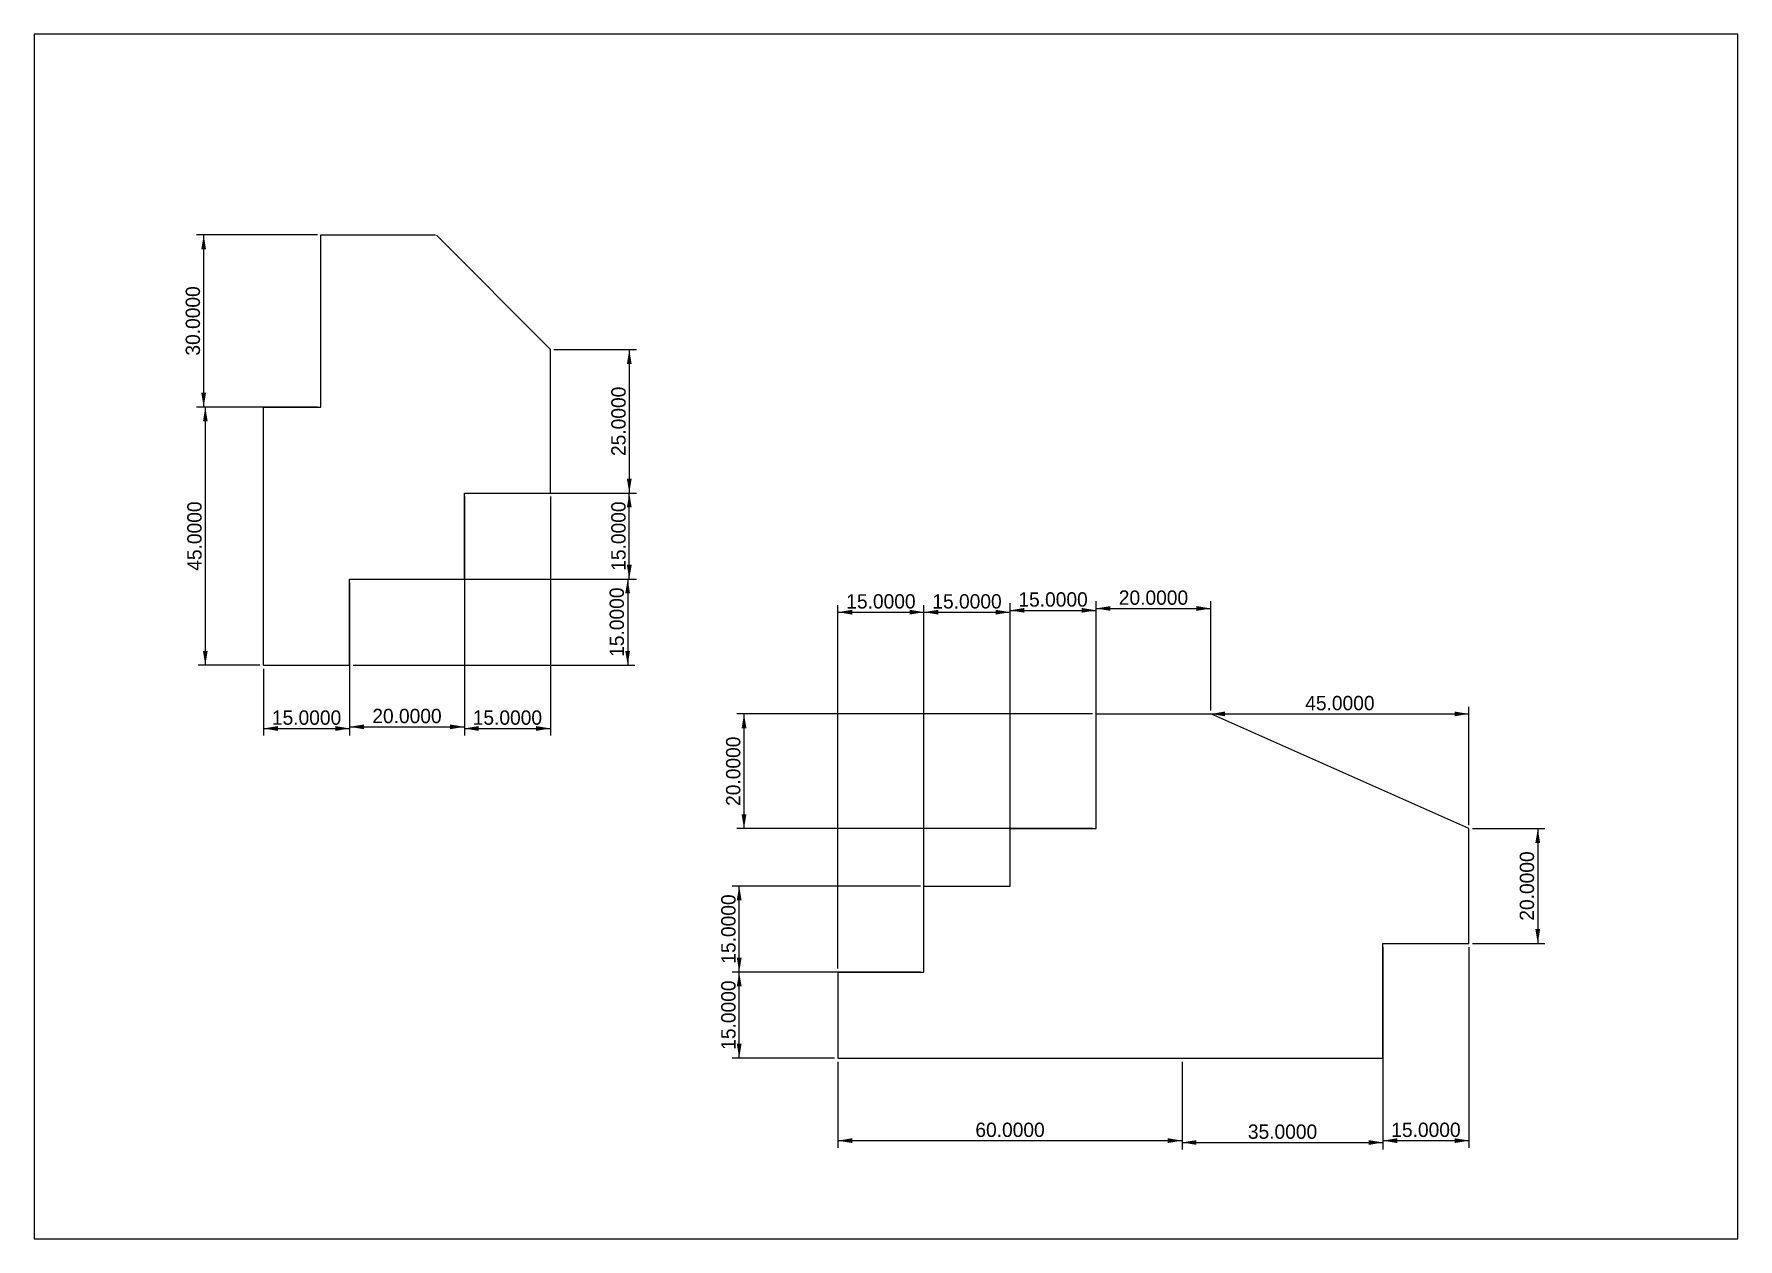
# Model space of a CAD drawing. Extents: x 0 to 297, y 0 to 210.
import ezdxf

# ---------------------------------------------------------------- set-up
doc = ezdxf.new("R2010")
doc.units = 0
doc.layers.get('0').update_dxf_attribs({"linetype": 'CONTINUOUS', "lineweight": 25})
doc.layers.add('Cotas', color=6, linetype='CONTINUOUS', lineweight=15)
doc.dimstyles.get("Standard").update_dxf_attribs({"dimtxt": 2.5, "dimasz": 2.5, "dimexe": 1.25, "dimexo": 0.625, "dimtad": 0, "dimtoh": 1, "dimzin": 1, "dimdsep": 46, "dimtxsty": 'Standard', "dimcen": 0.09, "dimadec": 0, "dimazin": 0, "dimtfac": 1, "dimtdec": 4, "dimtofl": 0, "dimtmove": 0, "dimatfit": 3, "dimfxl": 1, "dimtolj": 1, "dimtzin": 0, "dimarcsym": 0})

# ---------------------------------------------------------------- blocks, each defined once
blk = doc.blocks.new('*D1')
at = {"layer": 'Cotas', "color": 0, "linetype": 'ByBlock', "lineweight": -2}
for p, q in [((40, 99.38), (40, 87.72)), ((55, 99.38), (55, 87.72)), ((40, 88.97), (55, 88.97))]:
    blk.add_line(p, q, dxfattribs=at)
for points in [[(40, 88.97), (42.5, 89.39), (42.5, 88.55)], [(55, 88.97), (52.5, 88.55), (52.5, 89.39)]]:
    blk.add_solid(points, dxfattribs=at)
at = {"layer": 'Cotas', "color": 0, "linetype": 'CONTINUOUS', "lineweight": -2, "insert": (47.5, 90.85), "char_height": 2.5, "width": 11.1111, "attachment_point": 5}
blk.add_mtext('15.0000', dxfattribs=at)
blk = doc.blocks.new('*D2')
at = {"layer": 'Cotas', "color": 0, "linetype": 'ByBlock', "lineweight": -2}
for p, q in [((55, 114.38), (55, 88)), ((75, 114.38), (75, 88)), ((55, 89.25), (75, 89.25))]:
    blk.add_line(p, q, dxfattribs=at)
for points in [[(55, 89.25), (57.5, 89.67), (57.5, 88.84)], [(75, 89.25), (72.5, 88.84), (72.5, 89.67)]]:
    blk.add_solid(points, dxfattribs=at)
at = {"layer": 'Cotas', "color": 0, "linetype": 'CONTINUOUS', "lineweight": -2, "insert": (65, 91.13), "char_height": 2.5, "width": 11.6667, "attachment_point": 5}
blk.add_mtext('20.0000', dxfattribs=at)
blk = doc.blocks.new('*D3')
at = {"layer": 'Cotas', "color": 0, "linetype": 'ByBlock', "lineweight": -2}
for p, q in [((75, 129.38), (75, 87.72)), ((90, 129.38), (90, 87.72)), ((75, 88.97), (90, 88.97))]:
    blk.add_line(p, q, dxfattribs=at)
for points in [[(75, 88.97), (77.5, 89.39), (77.5, 88.55)], [(90, 88.97), (87.5, 88.55), (87.5, 89.39)]]:
    blk.add_solid(points, dxfattribs=at)
at = {"layer": 'Cotas', "color": 0, "linetype": 'CONTINUOUS', "lineweight": -2, "insert": (82.5, 90.85), "char_height": 2.5, "width": 11.1111, "attachment_point": 5}
blk.add_mtext('15.0000', dxfattribs=at)
blk = doc.blocks.new('*D4')
at = {"layer": 'Cotas', "color": 0, "linetype": 'ByBlock', "lineweight": -2}
for p, q in [((55.62, 115), (104.72, 115)), ((103.47, 115), (103.47, 100)), ((55.62, 100), (104.72, 100))]:
    blk.add_line(p, q, dxfattribs=at)
for points in [[(103.47, 115), (103.88, 112.5), (103.05, 112.5)], [(103.47, 100), (103.05, 102.5), (103.88, 102.5)]]:
    blk.add_solid(points, dxfattribs=at)
at = {"layer": 'Cotas', "color": 0, "linetype": 'CONTINUOUS', "lineweight": -2, "insert": (101.59, 107.5), "char_height": 2.5, "width": 11.1111, "attachment_point": 5, "rotation": 90}
blk.add_mtext('15.0000', dxfattribs=at)
blk = doc.blocks.new('*D5')
at = {"layer": 'Cotas', "color": 0, "linetype": 'ByBlock', "lineweight": -2}
for p, q in [((75.62, 130), (105, 130)), ((103.75, 115), (103.75, 130)), ((75.62, 115), (105, 115))]:
    blk.add_line(p, q, dxfattribs=at)
for points in [[(103.75, 130), (104.17, 127.5), (103.33, 127.5)], [(103.75, 115), (103.33, 117.5), (104.17, 117.5)]]:
    blk.add_solid(points, dxfattribs=at)
at = {"layer": 'Cotas', "color": 0, "linetype": 'CONTINUOUS', "lineweight": -2, "insert": (101.88, 122.5), "char_height": 2.5, "width": 11.1111, "attachment_point": 5, "rotation": 90}
blk.add_mtext('15.0000', dxfattribs=at)
blk = doc.blocks.new('*D6')
at = {"layer": 'Cotas', "color": 0, "linetype": 'ByBlock', "lineweight": -2}
for p, q in [((90.62, 155), (105, 155)), ((103.75, 155), (103.75, 130)), ((90.62, 130), (105, 130))]:
    blk.add_line(p, q, dxfattribs=at)
for points in [[(103.75, 155), (104.17, 152.5), (103.33, 152.5)], [(103.75, 130), (103.33, 132.5), (104.17, 132.5)]]:
    blk.add_solid(points, dxfattribs=at)
at = {"layer": 'Cotas', "color": 0, "linetype": 'CONTINUOUS', "lineweight": -2, "insert": (101.88, 142.5), "char_height": 2.5, "width": 11.6667, "attachment_point": 5, "rotation": 90}
blk.add_mtext('25.0000', dxfattribs=at)
blk = doc.blocks.new('*D7')
at = {"layer": 'Cotas', "color": 0, "linetype": 'ByBlock', "lineweight": -2}
for p, q in [((39.38, 145), (28.6, 145)), ((29.85, 145), (29.85, 100)), ((39.38, 100), (28.6, 100))]:
    blk.add_line(p, q, dxfattribs=at)
for points in [[(29.85, 145), (30.26, 142.5), (29.43, 142.5)], [(29.85, 100), (29.43, 102.5), (30.26, 102.5)]]:
    blk.add_solid(points, dxfattribs=at)
at = {"layer": 'Cotas', "color": 0, "linetype": 'CONTINUOUS', "lineweight": -2, "insert": (27.97, 122.5), "char_height": 2.5, "width": 11.9444, "attachment_point": 5, "rotation": 90}
blk.add_mtext('45.0000', dxfattribs=at)
blk = doc.blocks.new('*D8')
at = {"layer": 'Cotas', "color": 0, "linetype": 'ByBlock', "lineweight": -2}
for p, q in [((49.38, 175), (28.31, 175)), ((29.56, 175), (29.56, 145)), ((49.38, 145), (28.31, 145))]:
    blk.add_line(p, q, dxfattribs=at)
for points in [[(29.56, 175), (29.98, 172.5), (29.15, 172.5)], [(29.56, 145), (29.15, 147.5), (29.98, 147.5)]]:
    blk.add_solid(points, dxfattribs=at)
at = {"layer": 'Cotas', "color": 0, "linetype": 'CONTINUOUS', "lineweight": -2, "insert": (27.69, 160), "char_height": 2.5, "width": 11.6667, "attachment_point": 5, "rotation": 90}
blk.add_mtext('30.0000', dxfattribs=at)
blk = doc.blocks.new('*D9')
at = {"layer": 'Cotas', "color": 0, "linetype": 'ByBlock', "lineweight": -2}
for p, q in [((140.12, 30.88), (140.12, 15.88)), ((200.12, 30.88), (200.12, 15.88)), ((140.12, 17.13), (200.12, 17.13))]:
    blk.add_line(p, q, dxfattribs=at)
for points in [[(140.12, 17.13), (142.62, 17.55), (142.62, 16.71)], [(200.12, 17.13), (197.62, 16.71), (197.62, 17.55)]]:
    blk.add_solid(points, dxfattribs=at)
at = {"layer": 'Cotas', "color": 0, "linetype": 'CONTINUOUS', "lineweight": -2, "insert": (170.12, 19), "char_height": 2.5, "width": 11.6667, "attachment_point": 5}
blk.add_mtext('60.0000', dxfattribs=at)
blk = doc.blocks.new('*D10')
at = {"layer": 'Cotas', "color": 0, "linetype": 'ByBlock', "lineweight": -2}
for p, q in [((200.12, 30.88), (200.12, 15.56)), ((235.12, 30.88), (235.12, 15.56)), ((200.12, 16.81), (235.12, 16.81))]:
    blk.add_line(p, q, dxfattribs=at)
for points in [[(200.12, 16.81), (202.62, 17.22), (202.62, 16.39)], [(235.12, 16.81), (232.62, 16.39), (232.62, 17.22)]]:
    blk.add_solid(points, dxfattribs=at)
at = {"layer": 'Cotas', "color": 0, "linetype": 'CONTINUOUS', "lineweight": -2, "insert": (217.62, 18.68), "char_height": 2.5, "width": 11.6667, "attachment_point": 5}
blk.add_mtext('35.0000', dxfattribs=at)
blk = doc.blocks.new('*D11')
at = {"layer": 'Cotas', "color": 0, "linetype": 'ByBlock', "lineweight": -2}
for p, q in [((235.12, 50.88), (235.12, 15.88)), ((250.12, 50.88), (250.12, 15.88)), ((235.12, 17.13), (250.12, 17.13))]:
    blk.add_line(p, q, dxfattribs=at)
for points in [[(235.12, 17.13), (237.62, 17.55), (237.62, 16.71)], [(250.12, 17.13), (247.62, 16.71), (247.62, 17.55)]]:
    blk.add_solid(points, dxfattribs=at)
at = {"layer": 'Cotas', "color": 0, "linetype": 'CONTINUOUS', "lineweight": -2, "insert": (242.62, 19), "char_height": 2.5, "width": 11.1111, "attachment_point": 5}
blk.add_mtext('15.0000', dxfattribs=at)
blk = doc.blocks.new('*D12')
at = {"layer": 'Cotas', "color": 0, "linetype": 'ByBlock', "lineweight": -2}
for p, q in [((140.12, 47.13), (140.12, 110.49)), ((155.12, 47.13), (155.12, 110.49)), ((140.12, 109.24), (155.12, 109.24))]:
    blk.add_line(p, q, dxfattribs=at)
for points in [[(140.12, 109.24), (142.62, 109.66), (142.62, 108.82)], [(155.12, 109.24), (152.62, 108.82), (152.62, 109.66)]]:
    blk.add_solid(points, dxfattribs=at)
at = {"layer": 'Cotas', "color": 0, "linetype": 'CONTINUOUS', "lineweight": -2, "insert": (147.62, 111.11), "char_height": 2.5, "width": 11.1111, "attachment_point": 5}
blk.add_mtext('15.0000', dxfattribs=at)
blk = doc.blocks.new('*D13')
at = {"layer": 'Cotas', "color": 0, "linetype": 'ByBlock', "lineweight": -2}
for p, q in [((155.12, 62.13), (155.12, 110.49)), ((170.12, 62.13), (170.12, 110.49)), ((155.12, 109.24), (170.12, 109.24))]:
    blk.add_line(p, q, dxfattribs=at)
for points in [[(155.12, 109.24), (157.62, 109.66), (157.62, 108.82)], [(170.12, 109.24), (167.62, 108.82), (167.62, 109.66)]]:
    blk.add_solid(points, dxfattribs=at)
at = {"layer": 'Cotas', "color": 0, "linetype": 'CONTINUOUS', "lineweight": -2, "insert": (162.62, 111.11), "char_height": 2.5, "width": 11.1111, "attachment_point": 5}
blk.add_mtext('15.0000', dxfattribs=at)
blk = doc.blocks.new('*D14')
at = {"layer": 'Cotas', "color": 0, "linetype": 'ByBlock', "lineweight": -2}
for p, q in [((170.12, 72.13), (170.12, 110.81)), ((185.12, 72.13), (185.12, 110.81)), ((170.12, 109.56), (185.12, 109.56))]:
    blk.add_line(p, q, dxfattribs=at)
for points in [[(170.12, 109.56), (172.62, 109.98), (172.62, 109.15)], [(185.12, 109.56), (182.62, 109.15), (182.62, 109.98)]]:
    blk.add_solid(points, dxfattribs=at)
at = {"layer": 'Cotas', "color": 0, "linetype": 'CONTINUOUS', "lineweight": -2, "insert": (177.62, 111.44), "char_height": 2.5, "width": 11.1111, "attachment_point": 5}
blk.add_mtext('15.0000', dxfattribs=at)
blk = doc.blocks.new('*D15')
at = {"layer": 'Cotas', "color": 0, "linetype": 'ByBlock', "lineweight": -2}
for p, q in [((185.12, 92.13), (185.12, 111.14)), ((205.12, 92.13), (205.12, 111.14)), ((185.12, 109.89), (205.12, 109.89))]:
    blk.add_line(p, q, dxfattribs=at)
for points in [[(185.12, 109.89), (187.62, 110.3), (187.62, 109.47)], [(205.12, 109.89), (202.62, 109.47), (202.62, 110.3)]]:
    blk.add_solid(points, dxfattribs=at)
at = {"layer": 'Cotas', "color": 0, "linetype": 'CONTINUOUS', "lineweight": -2, "insert": (195.12, 111.76), "char_height": 2.5, "width": 11.6667, "attachment_point": 5}
blk.add_mtext('20.0000', dxfattribs=at)
blk = doc.blocks.new('*D16')
at = {"layer": 'Cotas', "color": 0, "linetype": 'ByBlock', "lineweight": -2}
for p, q in [((205.12, 92.13), (205.12, 92.76)), ((250.12, 72.13), (250.12, 92.76)), ((205.12, 91.51), (250.12, 91.51))]:
    blk.add_line(p, q, dxfattribs=at)
for points in [[(205.12, 91.51), (207.62, 91.92), (207.62, 91.09)], [(250.12, 91.51), (247.62, 91.09), (247.62, 91.92)]]:
    blk.add_solid(points, dxfattribs=at)
at = {"layer": 'Cotas', "color": 0, "linetype": 'CONTINUOUS', "lineweight": -2, "insert": (227.62, 93.38), "char_height": 2.5, "width": 11.9444, "attachment_point": 5}
blk.add_mtext('45.0000', dxfattribs=at)
blk = doc.blocks.new('*D17')
at = {"layer": 'Cotas', "color": 0, "linetype": 'ByBlock', "lineweight": -2}
for p, q in [((250.75, 71.51), (263.36, 71.51)), ((262.11, 71.51), (262.11, 51.51)), ((250.75, 51.51), (263.36, 51.51))]:
    blk.add_line(p, q, dxfattribs=at)
for points in [[(262.11, 71.51), (262.53, 69.01), (261.69, 69.01)], [(262.11, 51.51), (261.69, 54.01), (262.53, 54.01)]]:
    blk.add_solid(points, dxfattribs=at)
at = {"layer": 'Cotas', "color": 0, "linetype": 'CONTINUOUS', "lineweight": -2, "insert": (260.23, 61.51), "char_height": 2.5, "width": 11.6667, "attachment_point": 5, "rotation": 90}
blk.add_mtext('20.0000', dxfattribs=at)
blk = doc.blocks.new('*D18')
at = {"layer": 'Cotas', "color": 0, "linetype": 'ByBlock', "lineweight": -2}
for p, q in [((139.5, 46.51), (121.66, 46.51)), ((122.91, 31.51), (122.91, 46.51)), ((139.5, 31.51), (121.66, 31.51))]:
    blk.add_line(p, q, dxfattribs=at)
for points in [[(122.91, 46.51), (123.33, 44.01), (122.49, 44.01)], [(122.91, 31.51), (122.49, 34.01), (123.33, 34.01)]]:
    blk.add_solid(points, dxfattribs=at)
at = {"layer": 'Cotas', "color": 0, "linetype": 'CONTINUOUS', "lineweight": -2, "insert": (121.04, 39.01), "char_height": 2.5, "width": 11.1111, "attachment_point": 5, "rotation": 90}
blk.add_mtext('15.0000', dxfattribs=at)
blk = doc.blocks.new('*D19')
at = {"layer": 'Cotas', "color": 0, "linetype": 'ByBlock', "lineweight": -2}
for p, q in [((154.5, 61.51), (121.66, 61.51)), ((122.91, 46.51), (122.91, 61.51)), ((154.5, 46.51), (121.66, 46.51))]:
    blk.add_line(p, q, dxfattribs=at)
for points in [[(122.91, 61.51), (123.33, 59.01), (122.49, 59.01)], [(122.91, 46.51), (122.49, 49.01), (123.33, 49.01)]]:
    blk.add_solid(points, dxfattribs=at)
at = {"layer": 'Cotas', "color": 0, "linetype": 'CONTINUOUS', "lineweight": -2, "insert": (121.04, 54.01), "char_height": 2.5, "width": 11.1111, "attachment_point": 5, "rotation": 90}
blk.add_mtext('15.0000', dxfattribs=at)
blk = doc.blocks.new('*D20')
at = {"layer": 'Cotas', "color": 0, "linetype": 'ByBlock', "lineweight": -2}
for p, q in [((184.5, 91.51), (122.5, 91.51)), ((123.75, 71.51), (123.75, 91.51)), ((184.5, 71.51), (122.5, 71.51))]:
    blk.add_line(p, q, dxfattribs=at)
for points in [[(123.75, 91.51), (124.17, 89.01), (123.33, 89.01)], [(123.75, 71.51), (123.33, 74.01), (124.17, 74.01)]]:
    blk.add_solid(points, dxfattribs=at)
at = {"layer": 'Cotas', "color": 0, "linetype": 'CONTINUOUS', "lineweight": -2, "insert": (121.88, 81.51), "char_height": 2.5, "width": 11.6667, "attachment_point": 5, "rotation": 90}
blk.add_mtext('20.0000', dxfattribs=at)

msp = doc.modelspace()

# ---------------------------------------------------------------- linework, layer by layer
for p, q in [((50, 145), (50, 175)), ((50, 175), (70, 175)), ((90, 155), (70.121, 174.956)), ((90, 130), (90, 155)), ((40, 100), (40, 145)), ((40, 145), (50, 145)), ((75, 115), (75, 130)), ((75, 130), (90, 130)), ((55, 100), (55, 115)), ((55, 115), (75, 115)), ((40, 100), (55, 100)), ((185.121, 71.506), (185.121, 91.506)), ((185.121, 91.506), (205.121, 91.506)), ((250.121, 71.506), (205.121, 91.506)), ((170.121, 61.506), (170.121, 71.506)), ((170.121, 71.506), (185.121, 71.506)), ((250.121, 51.506), (250.121, 71.506)), ((155.121, 46.506), (155.121, 61.506)), ((155.121, 61.506), (170.121, 61.506)), ((235.121, 31.506), (235.121, 51.506)), ((235.121, 51.506), (250.121, 51.506)), ((140.121, 46.506), (155.121, 46.506)), ((140.121, 46.506), (140.121, 31.506)), ((140.121, 31.506), (200.121, 31.506)), ((200.121, 31.506), (235.121, 31.506))]:
    msp.add_line(p, q)
msp.add_lwpolyline([(0, 0), (297, 0), (297, 210), (0, 210)], close=True)

# ---------------------------------------------------------------- dimensions: what is measured, and where the dimension line sits
at = {"layer": 'Cotas'}
for base, p1, p2, picture, middle in [((29.562, 145), (50, 175), (50, 145), '*D8', (27.687, 160)), ((103.751, 130), (90, 155), (90, 130), '*D6', (101.876, 142.5)), ((29.846, 100), (40, 145), (40, 100), '*D7', (27.971, 122.5)), ((103.751, 130), (75, 115), (75, 130), '*D5', (101.876, 122.5)), ((103.467, 100), (55, 115), (55, 100), '*D4', (101.592, 107.5)), ((123.75, 91.506), (185.121, 71.506), (185.121, 91.506), '*D20', (121.875, 81.506)), ((262.109, 51.506), (250.121, 71.506), (250.121, 51.506), '*D17', (260.234, 61.506)), ((122.911, 61.506), (155.121, 46.506), (155.121, 61.506), '*D19', (121.036, 54.006)), ((122.911, 46.506), (140.121, 31.506), (140.121, 46.506), '*D18', (121.036, 39.006))]:
    dim = msp.add_linear_dim(base=base, p1=p1, p2=p2, angle=90, dimstyle='Standard', dxfattribs=at)
    dim.commit()
    dim.dimension.update_dxf_attribs({"geometry": picture, "text_midpoint": middle})
for base, p1, p2, picture, middle in [((90, 88.97), (75, 130), (90, 130), '*D3', (82.5, 90.845)), ((75, 89.255), (55, 115), (75, 115), '*D2', (65, 91.13)), ((185.121, 109.562), (170.121, 71.506), (185.121, 71.506), '*D14', (177.621, 111.437)), ((205.121, 109.885), (185.121, 91.506), (205.121, 91.506), '*D15', (195.121, 111.76)), ((155.121, 109.239), (140.121, 46.506), (155.121, 46.506), '*D12', (147.621, 111.114)), ((170.121, 109.239), (155.121, 61.506), (170.121, 61.506), '*D13', (162.621, 111.114)), ((55, 88.97), (40, 100), (55, 100), '*D1', (47.5, 90.845)), ((250.121, 91.506), (205.121, 91.506), (250.121, 71.506), '*D16', (227.621, 93.381)), ((250.121, 17.129), (235.121, 51.506), (250.121, 51.506), '*D11', (242.621, 19.004)), ((200.121, 17.129), (140.121, 31.506), (200.121, 31.506), '*D9', (170.121, 19.004)), ((235.121, 16.806), (200.121, 31.506), (235.121, 31.506), '*D10', (217.621, 18.681))]:
    dim = msp.add_linear_dim(base=base, p1=p1, p2=p2, dimstyle='Standard', dxfattribs=at)
    dim.commit()
    dim.dimension.update_dxf_attribs({"geometry": picture, "text_midpoint": middle})

doc.saveas('drawing.dxf')
